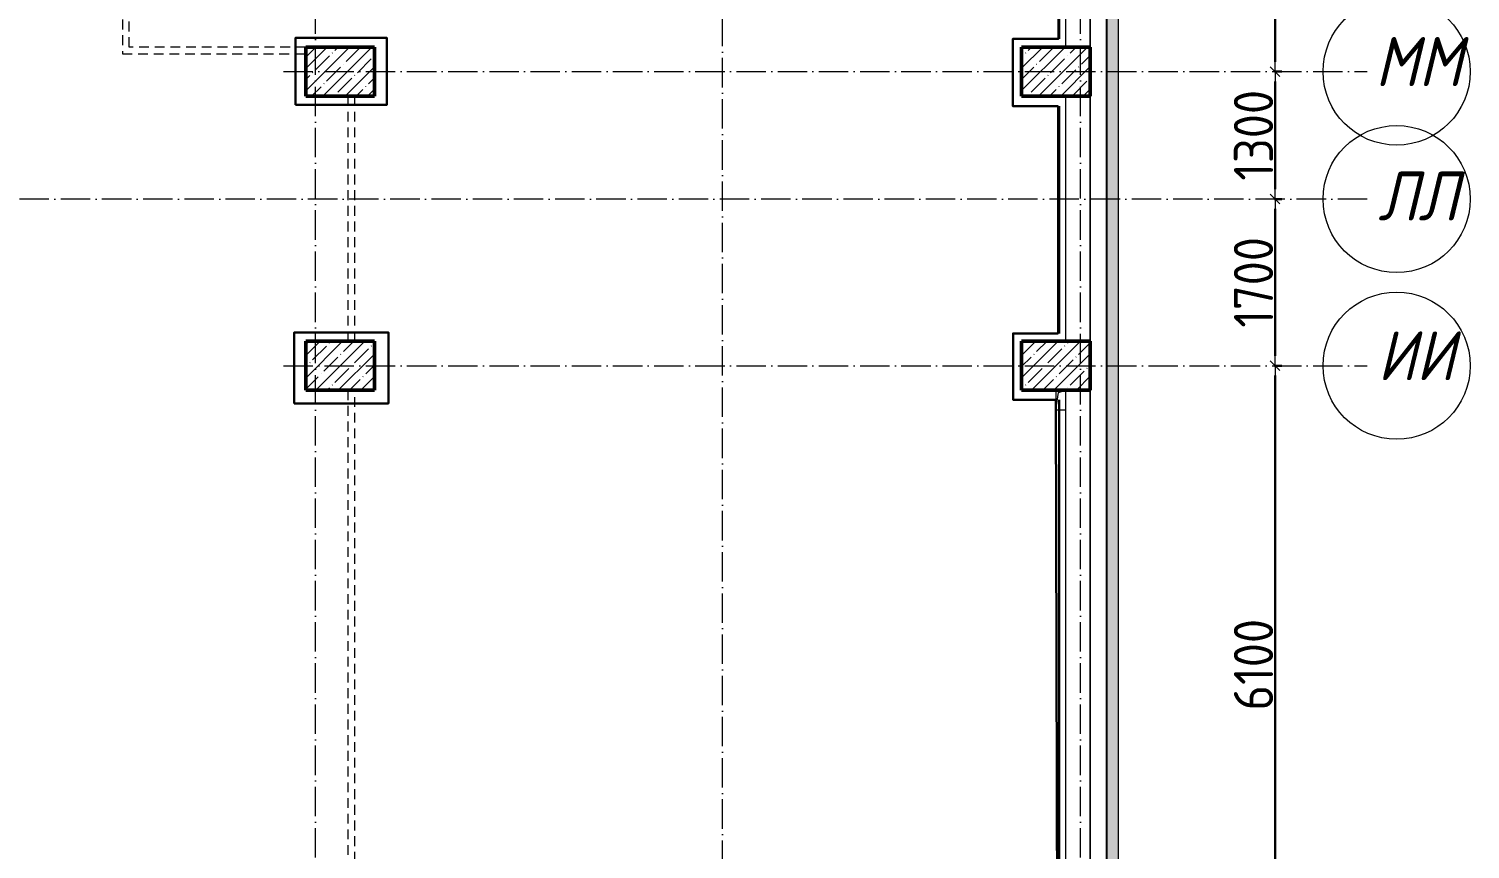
# Model space of a CAD drawing. Header units: millimetres. Extents: x -213536 to 1564669, y -45299 to 942238.
# Drawn here: x 634708 to 649407, y 627993 to 636361 of the extents above; entities that cross this region are included whole.
import ezdxf

# ---------------------------------------------------------------- set-up
doc = ezdxf.new("R2010")
doc.units = ezdxf.units.MM
doc.linetypes.add('200_ШТРИХ_ш1п0_6_', pattern=[160, 100, -60])
doc.linetypes.add('50_200_ШТРИХ_1Т_ш5_п1_п1_', pattern=[700, 500, -100, 0, -100])
for name, color, linetype, lineweight in [('3.1) ЖБ окна 1.2 м', 102, 'Continuous', 30), ('8.2)', 3, 'Continuous', 50), ('8.4)', 6, 'Continuous', 50), ('A-____-____-DIMS', 7, 'Continuous', 9), ('A-DETL-____-OTLN-3', 7, '200_ШТРИХ_ш1п0_6_', 9), ('A-GENM-____-OTLN', 7, 'Continuous', 9), ('A-GLAZ-____-OTLN', 7, 'Continuous', 9), ('A-WALL-____-OTLN', 7, 'Continuous', 9), ('S-COLS-____-MCUT', 7, 'Continuous', 50), ('S-COLS-____-OTLN', 7, 'Continuous', 9), ('S-GRID-____-IDEN', 7, 'Continuous', 9), ('S-GRID-____-OTLN-1', 7, '50_200_ШТРИХ_1Т_ш5_п1_п1_', 9)]:
    doc.layers.add(name, color=color, linetype=linetype, lineweight=lineweight)
doc.layers.add('A-GLAZ-____-OTLN-1', color=7, linetype='Continuous', lineweight=9, true_color=0xc0c0c0)
doc.styles.add('ISOCPEUR_I_9', font='isocpeui.ttf', dxfattribs={"width": 0.9, "height": 250})
doc.styles.add('СПДС', font='isocpeur.ttf', dxfattribs={"width": 0.9})
doc.dimstyles.new('Размера А3', dxfattribs={"dimtxt": 200, "dimasz": 100, "dimexe": 70, "dimexo": 100, "dimgap": 20, "dimtad": 1, "dimdec": 0, "dimrnd": 10, "dimzin": 0, "dimdsep": 46, "dimtxsty": 'СПДС', "dimblk": 'ARROWHEAD_6', "dimcen": 1, "dimclrd": 256, "dimclre": 256, "dimclrt": 256, "dimazin": 0, "dimtfac": 1, "dimtdec": 0, "dimtmove": 2, "dimatfit": 3, "dimfxl": 1, "dimtolj": 1, "dimtzin": 0, "dimarcsym": 0})

# ---------------------------------------------------------------- blocks, each defined once
blk = doc.blocks.new('BSC_Колонна _Прямоугольная - 500х700-V96-АР1_План отверстий 2 этажа в осях 1-64_Ю-ЯЯ')
at = {"layer": 'S-COLS-____-OTLN'}
h = blk.add_hatch(dxfattribs=at)
h.set_pattern_fill('FP_109', color=256, style=0, pattern_type=2)
h.set_pattern_definition([(315, (-64381.04, 93600), (114.04925, 114.04925), []), (315, (-64381.04, 93485.95), (114.04925, 114.04925), [201.613, -40.323, 3.353, -36.97])])
h.paths.add_polyline_path([(-250, 350), (-250, -350), (250, -350), (250, 350)], flags=0)
at = {"layer": 'S-COLS-____-MCUT'}
for p, q in [((250, 350), (-250, 350)), ((-250, 350), (-250, -350)), ((250, -350), (250, 350)), ((-250, -350), (250, -350))]:
    blk.add_line(p, q, dxfattribs=at)
blk = doc.blocks.new('BSC_Колонна _Прямоугольная - 500х700-V105-АР1_План отверстий 2 этажа в осях 1-64_Ю-ЯЯ')
at = {"layer": 'S-COLS-____-OTLN'}
h = blk.add_hatch(dxfattribs=at)
h.set_pattern_fill('FP_118', color=256, style=0, pattern_type=2)
h.set_pattern_definition([(315, (-64381.04, 100900), (114.04925, 114.04925), []), (315, (-64381.04, 100785.95), (114.04925, 114.04925), [201.613, -40.323, 3.353, -36.97])])
h.paths.add_polyline_path([(-250, 350), (-250, -350), (250, -350), (250, 350)], flags=0)
at = {"layer": 'S-COLS-____-MCUT'}
for p, q in [((250, 350), (-250, 350)), ((-250, 350), (-250, -350)), ((250, -350), (250, 350)), ((-250, -350), (250, -350))]:
    blk.add_line(p, q, dxfattribs=at)
blk = doc.blocks.new('BSC_Колонна _Прямоугольная - 500х700-V108-АР1_План отверстий 2 этажа в осях 1-64_Ю-ЯЯ')
at = {"layer": 'S-COLS-____-OTLN'}
h = blk.add_hatch(dxfattribs=at)
h.set_pattern_fill('FP_121', color=256, style=0, pattern_type=2)
h.set_pattern_definition([(315, (-61381.04, 93600), (114.04925, 114.04925), []), (315, (-61381.04, 93485.95), (114.04925, 114.04925), [201.613, -40.323, 3.353, -36.97])])
h.paths.add_polyline_path([(-250, 350), (-250, -350), (250, -350), (250, 350)], flags=0)
at = {"layer": 'S-COLS-____-MCUT'}
for p, q in [((250, 350), (-250, 350)), ((-250, 350), (-250, -350)), ((250, -350), (250, 350)), ((-250, -350), (250, -350))]:
    blk.add_line(p, q, dxfattribs=at)
blk = doc.blocks.new('BSC_Колонна _Прямоугольная - 500х700-V109-АР1_План отверстий 2 этажа в осях 1-64_Ю-ЯЯ')
at = {"layer": 'S-COLS-____-OTLN'}
h = blk.add_hatch(dxfattribs=at)
h.set_pattern_fill('FP_122', color=256, style=0, pattern_type=2)
h.set_pattern_definition([(315, (-61381.04, 100900), (114.04925, 114.04925), []), (315, (-61381.04, 100785.95), (114.04925, 114.04925), [201.613, -40.323, 3.353, -36.97])])
h.paths.add_polyline_path([(-250, 350), (-250, -350), (250, -350), (250, 350)], flags=0)
at = {"layer": 'S-COLS-____-MCUT'}
for p, q in [((250, 350), (-250, 350)), ((-250, 350), (-250, -350)), ((250, -350), (250, 350)), ((-250, -350), (250, -350))]:
    blk.add_line(p, q, dxfattribs=at)
blk = doc.blocks.new('AR_Отверстие прямоугольное _в плите_ - AR_Отверстие прямоугольное _в плите_-V166-АР1_План отверстий 2 этажа в осях 1-64_Ю-ЯЯ')
at = {"layer": 'A-GENM-____-OTLN'}
for p, q in [((-50, 100), (-50, -100)), ((-50, -100), (-25, 75)), ((-25, 75), (50, 100)), ((50, -100), (50, 100)), ((-50, -100), (50, -100))]:
    blk.add_line(p, q, dxfattribs=at)
blk = doc.blocks.new('Отлив_СКБ - Отлив витража_120_НВФ-31884153-АР1_План отверстий 2 этажа в осях 1-64_Ю-ЯЯ')
at = {"layer": 'A-GLAZ-____-OTLN-1'}
for points in [[(0, 0), (0, -2), (13700, -2), (13700, 0), (4672, 0)], [(0, -83), (0, -120), (13700, -120), (13700, -2), (0, -2), (0, -63)]]:
    blk.add_hatch(color=256, dxfattribs=at).paths.add_polyline_path(points, flags=0)
at = {"layer": 'A-GLAZ-____-OTLN'}
for p, q in [((0, 0), (13700, 0)), ((13700, -2), (0, -2)), ((0, -120), (0, -83)), ((0, -120), (13700, -120)), ((13700, -83), (13700, -120))]:
    blk.add_line(p, q, dxfattribs=at)
blk = doc.blocks.new('Ось сетки - Круг_Ø6_00__ISO-2_5_0_9K_-25732049-АР1_План отверстий 2 этажа в осях 1-64_Ю-ЯЯ')
at = {"layer": 'S-GRID-____-IDEN'}
blk.add_circle((0, 0), 3, dxfattribs=at)
blk = doc.blocks.new('ARROWHEAD_6')
at = {"color": 0, "linetype": 'Continuous'}
for p, q in [((0, 0), (-1, 0)), ((-0.5, -0.5), (0.5, 0.5))]:
    blk.add_line(p, q, dxfattribs=at)
blk = doc.blocks.new('*D5545')
at = {"layer": 'A-____-____-DIMS', "lineweight": -2, "transparency": 16777216}
for p, q in [((87537, 520397), (87613, 520397)), ((87543, 514397), (87543, 520297)), ((87537, 514297), (87613, 514297))]:
    blk.add_line(p, q, dxfattribs=at)
at = {"layer": 'Defpoints', "color": 0, "lineweight": 30, "transparency": 16777216}
for p in [(87437, 520397), (87543, 520397), (87437, 514297)]:
    blk.add_point(p, dxfattribs=at)
at = {"layer": 'A-____-____-DIMS', "lineweight": -2, "transparency": 16777216, "xscale": 100, "yscale": 100, "zscale": 100}
for p, rotation in [((87543, 520397), 90), ((87543, 514297), 270)]:
    blk.add_blockref('ARROWHEAD_6', p, dxfattribs=dict(at, rotation=rotation))
at = {"layer": 'A-____-____-DIMS', "transparency": 16777216, "insert": (87323, 517347), "char_height": 400, "width": 2.3, "attachment_point": 5, "rotation": 90, "style": 'СПДС'}
blk.add_mtext('\\A1;6100', dxfattribs=at)
blk = doc.blocks.new('*D5546')
at = {"layer": 'A-____-____-DIMS', "lineweight": -2, "transparency": 16777216}
for p, q in [((87537, 522097), (87613, 522097)), ((87543, 520497), (87543, 521997)), ((87537, 520397), (87613, 520397))]:
    blk.add_line(p, q, dxfattribs=at)
at = {"layer": 'Defpoints', "color": 0, "lineweight": 30, "transparency": 16777216}
for p in [(87437, 522097), (87543, 522097), (87437, 520397)]:
    blk.add_point(p, dxfattribs=at)
at = {"layer": 'A-____-____-DIMS', "lineweight": -2, "transparency": 16777216, "xscale": 100, "yscale": 100, "zscale": 100}
for p, rotation in [((87543, 522097), 90), ((87543, 520397), 270)]:
    blk.add_blockref('ARROWHEAD_6', p, dxfattribs=dict(at, rotation=rotation))
at = {"layer": 'A-____-____-DIMS', "transparency": 16777216, "insert": (87323, 521247), "char_height": 400, "width": 2.3, "attachment_point": 5, "rotation": 90, "style": 'СПДС'}
blk.add_mtext('\\A1;1700', dxfattribs=at)
blk = doc.blocks.new('*D5547')
at = {"layer": 'A-____-____-DIMS', "lineweight": -2, "transparency": 16777216}
for p, q in [((87537, 523397), (87613, 523397)), ((87543, 522197), (87543, 523297)), ((87537, 522097), (87613, 522097))]:
    blk.add_line(p, q, dxfattribs=at)
at = {"layer": 'Defpoints', "color": 0, "lineweight": 30, "transparency": 16777216}
for p in [(87437, 523397), (87543, 523397), (87437, 522097)]:
    blk.add_point(p, dxfattribs=at)
at = {"layer": 'A-____-____-DIMS', "lineweight": -2, "transparency": 16777216, "xscale": 100, "yscale": 100, "zscale": 100}
for p, rotation in [((87543, 523397), 90), ((87543, 522097), 270)]:
    blk.add_blockref('ARROWHEAD_6', p, dxfattribs=dict(at, rotation=rotation))
at = {"layer": 'A-____-____-DIMS', "transparency": 16777216, "insert": (87323, 522747), "char_height": 400, "width": 2.3, "attachment_point": 5, "rotation": 90, "style": 'СПДС'}
blk.add_mtext('\\A1;1300', dxfattribs=at)
blk = doc.blocks.new('*D5548')
at = {"layer": 'A-____-____-DIMS', "lineweight": -2, "transparency": 16777216}
for p, q in [((87537, 526597), (87613, 526597)), ((87543, 523497), (87543, 526497)), ((87537, 523397), (87613, 523397))]:
    blk.add_line(p, q, dxfattribs=at)
at = {"layer": 'Defpoints', "color": 0, "lineweight": 30, "transparency": 16777216}
for p in [(87437, 526597), (87543, 526597), (87437, 523397)]:
    blk.add_point(p, dxfattribs=at)
at = {"layer": 'A-____-____-DIMS', "lineweight": -2, "transparency": 16777216, "xscale": 100, "yscale": 100, "zscale": 100}
for p, rotation in [((87543, 526597), 90), ((87543, 523397), 270)]:
    blk.add_blockref('ARROWHEAD_6', p, dxfattribs=dict(at, rotation=rotation))
at = {"layer": 'A-____-____-DIMS', "transparency": 16777216, "insert": (87323, 524997), "char_height": 400, "width": 2.49, "attachment_point": 5, "rotation": 90, "style": 'СПДС'}
blk.add_mtext('\\A1;3200', dxfattribs=at)
blk = doc.blocks.new('2этаж')
at = {"layer": 'S-GRID-____-OTLN-1', "color": 251, "ltscale": 0.6, "true_color": 0x636466}
for p, q in [((77758.3, 498997), (77758.3, 549908.8)), ((81908.3, 508532.6), (81908.3, 549908.8)), ((85558.3, 498997), (85558.3, 549908.8)), ((77429.6, 523397), (88482.7, 523397)), ((88482.7, 522097), (-20260.4, 522097)), ((77429.6, 520397), (88482.7, 520397))]:
    blk.add_line(p, q, dxfattribs=at)
at = {"layer": 'S-GRID-____-IDEN', "xscale": 250, "yscale": 250, "zscale": 99.99999999999993}
for p, rotation in [((88782.7, 523397), 269.9999999999995), ((88782.7, 522097), 89.9999999999998), ((88782.7, 520397), 269.9999999999995)]:
    blk.add_blockref('Ось сетки - Круг_Ø6_00__ISO-2_5_0_9K_-25732049-АР1_План отверстий 2 этажа в осях 1-64_Ю-ЯЯ', p, dxfattribs=dict(at, rotation=rotation))
at = {"layer": 'S-GRID-____-IDEN', "char_height": 500, "attachment_point": 1, "style": 'ISOCPEUR_I_9'}
for s, insert, width in [('ММ', (88564.1, 523749.4), 505.063), ('ЛЛ', (88593.1, 522378.9), 447.342), ('ИИ', (88587.9, 520749.4), 447.342)]:
    blk.add_mtext(s, dxfattribs=dict(at, insert=insert, width=width))
at = {"layer": 'A-____-____-DIMS'}
for base, p1, p2, picture, middle in [((87542.6, 526597), (87436.5, 523397), (87436.5, 526597), '*D5548', (87322.6, 524997)), ((87542.6, 523397), (87436.5, 522097), (87436.5, 523397), '*D5547', (87322.6, 522747)), ((87542.6, 522097), (87436.5, 520397), (87436.5, 522097), '*D5546', (87322.6, 521247)), ((87542.6, 520397), (87436.5, 514297), (87436.5, 520397), '*D5545', (87322.6, 517347))]:
    dim = blk.add_linear_dim(base=base, p1=p1, p2=p2, angle=90, dimstyle='Размера А3', override={"dimtxt": 400}, dxfattribs=at)
    dim.commit()
    dim.dimension.update_dxf_attribs({"geometry": picture, "text_midpoint": middle})

msp = doc.modelspace()

# ---------------------------------------------------------------- linework, layer by layer
at = {"layer": '8.2)', "lineweight": 30}
for p, q in [((645215.7, 636259.8), (645210.1, 641313.7)), ((644744.6, 635571.8), (644744.6, 636259.8)), ((644744.6, 636259.8), (645210.1, 636259.8)), ((645204.8, 635571.8), (644744.6, 635571.8)), ((645215.7, 633254.3), (645215.7, 635571.8)), ((644745.7, 632577), (644745.7, 633254.3)), ((644745.7, 633254.3), (645204.8, 633254.3)), ((645182.5, 632577), (644745.7, 632577)), ((645215.7, 627325.1), (645215.7, 632577))]:
    msp.add_line(p, q, dxfattribs=at)
for points in [[(637426, 635586.3), (638360.5, 635586.3), (638360.5, 636269.4), (637426, 636269.4)], [(637415.5, 632540.3), (638375.5, 632540.3), (638375.5, 633264.3), (637415.5, 633264.3)]]:
    msp.add_lwpolyline(points, close=True, dxfattribs=at)
at = {"layer": '8.4)', "lineweight": 30}
msp.add_lwpolyline([(619354.5, 638649.7), (619354.5, 635894.1), (633652.4, 635894.1), (633652.4, 627019.8), (637417.8, 627019.8), (637417.8, 627332.2), (638330.2, 627332.2), (638330.2, 627056.6), (644932.9, 627056.6), (644932.9, 627319.5), (645194, 627319.5), (645182.5, 632577), (644745.7, 632577), (644745.7, 633254.3), (645204.8, 633254.3), (645204.8, 635571.8), (644744.6, 635571.8), (644744.6, 636259.8), (645210.1, 636259.8), (645210.1, 641313.7)], dxfattribs=at)
for points in [[(637426, 635586.3), (638360.5, 635586.3), (638360.5, 636269.4), (637426, 636269.4)], [(637415.5, 632540.3), (638375.5, 632540.3), (638375.5, 633264.3), (637415.5, 633264.3)]]:
    msp.add_lwpolyline(points, close=True, dxfattribs=at)
at = {"layer": 'A-DETL-____-OTLN-3'}
for p, q in [((635662.6, 646695.1), (635662.6, 636105.1)), ((635732.6, 636175.1), (635732.6, 641970.4)), ((637532.6, 636175.1), (635732.6, 636175.1)), ((635662.6, 636105.1), (637532.6, 636105.1)), ((637962.6, 635675.1), (637962.6, 633175.1)), ((638032.6, 633175.1), (638032.6, 635675.1)), ((637962.6, 632675.1), (637962.6, 627225.1)), ((638032.6, 627225.1), (638032.6, 632675.1))]:
    msp.add_line(p, q, dxfattribs=at)
at = {"layer": 'A-WALL-____-OTLN'}
for p, q in [((645282.6, 636175.1), (645282.6, 641025.1)), ((645532.6, 636175.1), (645532.6, 641025.1)), ((645532.6, 641025.1), (645532.6, 636175.1)), ((645282.6, 633175.1), (645282.6, 635675.1)), ((645532.6, 633175.1), (645532.6, 635675.1)), ((645532.6, 635675.1), (645532.6, 633175.1)), ((645282.6, 627325.1), (645282.6, 632675.1)), ((645532.6, 627325.1), (645532.6, 632675.1)), ((645532.6, 632675.1), (645532.6, 627325.1))]:
    msp.add_line(p, q, dxfattribs=at)

# ---------------------------------------------------------------- block references
at = {"layer": '3.1) ЖБ окна 1.2 м'}
msp.add_blockref('2этаж', (559874.3, 112528.1), dxfattribs=at)
at = {"layer": 'A-GENM-____-OTLN'}
msp.add_blockref('AR_Отверстие прямоугольное _в плите_ - AR_Отверстие прямоугольное _в плите_-V166-АР1_План отверстий 2 этажа в осях 1-64_Ю-ЯЯ', (645232.5, 632575.1), dxfattribs=at)
at = {"layer": 'A-GLAZ-____-OTLN', "rotation": 90}
msp.add_blockref('Отлив_СКБ - Отлив витража_120_НВФ-31884153-АР1_План отверстий 2 этажа в осях 1-64_Ю-ЯЯ', (645699.6, 627325.1), dxfattribs=at)
at = {"layer": 'S-COLS-____-OTLN', "rotation": 89.9999999999999}
for name, p in [('BSC_Колонна _Прямоугольная - 500х700-V96-АР1_План отверстий 2 этажа в осях 1-64_Ю-ЯЯ', (637882.6, 635925.1)), ('BSC_Колонна _Прямоугольная - 500х700-V105-АР1_План отверстий 2 этажа в осях 1-64_Ю-ЯЯ', (645182.6, 635925.1)), ('BSC_Колонна _Прямоугольная - 500х700-V108-АР1_План отверстий 2 этажа в осях 1-64_Ю-ЯЯ', (637882.6, 632925.1)), ('BSC_Колонна _Прямоугольная - 500х700-V109-АР1_План отверстий 2 этажа в осях 1-64_Ю-ЯЯ', (645182.6, 632925.1))]:
    msp.add_blockref(name, p, dxfattribs=at)

doc.saveas('drawing.dxf')
